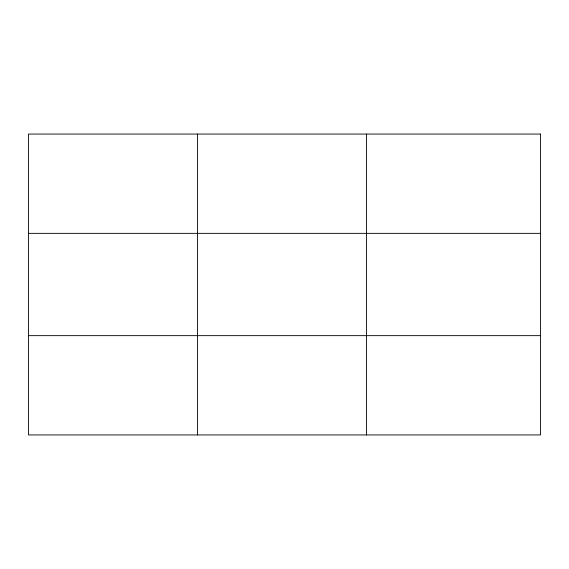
<?xml version="1.0" encoding="UTF-8"?>
<svg xmlns="http://www.w3.org/2000/svg" width="569" height="569" viewBox="0 0 569 569"><rect width="100%" height="100%" fill="white"/><g stroke="black" fill="none" stroke-linecap="round" stroke-linejoin="round"><path stroke-width="0.85" d="M197.443 134.064L197.443 434.936M366.436 134.064L366.436 434.936M28.45 233.354L540.55 233.354M28.45 335.646L540.55 335.646M540.55 134.064L540.55 434.936L28.45 434.936L28.45 134.064L540.55 134.064"/></g></svg>
